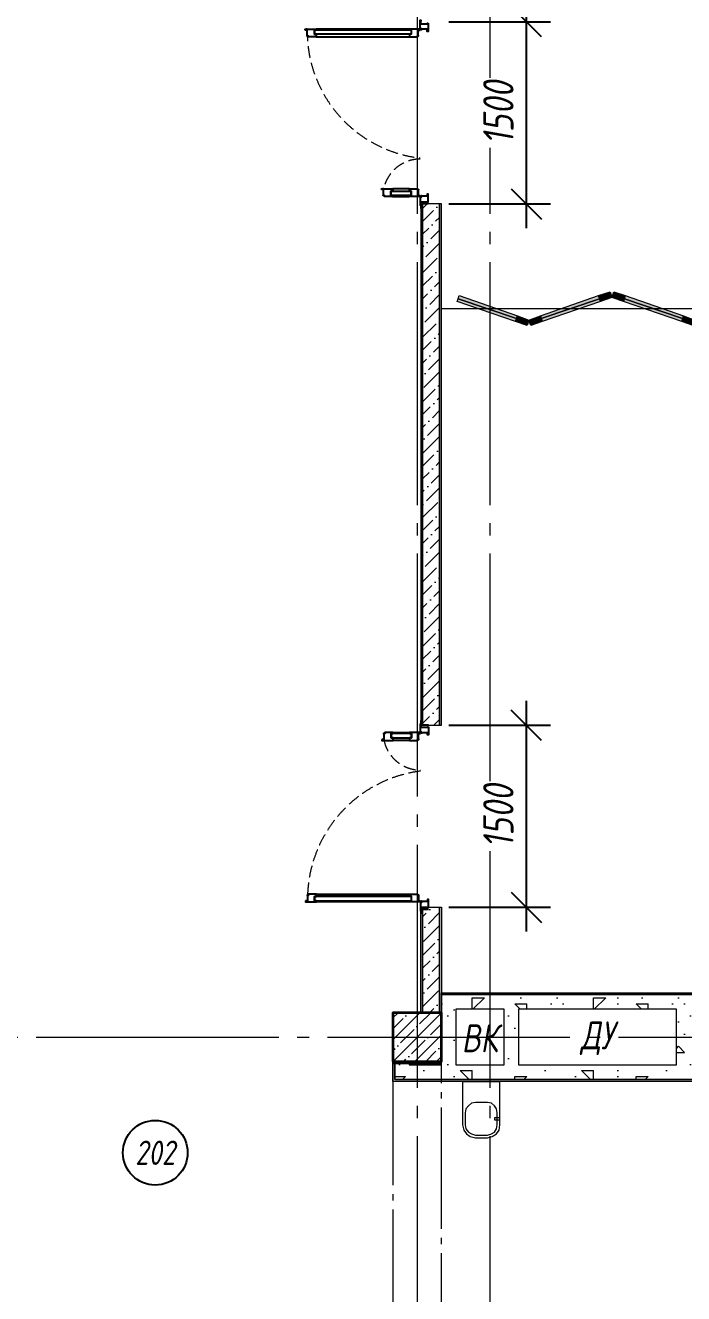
# Model space of a CAD drawing. Header units: millimetres. Extents: x -85420 to 1195317, y -69347 to 470418.
# Drawn here: x 438117 to 443543, y 37463 to 47911 of the extents above; entities that cross this region are included whole.
import ezdxf
from ezdxf import colors
from ezdxf.entities.mleader import LeaderData, LeaderLine
from ezdxf.enums import TextEntityAlignment as Align
from ezdxf.math import Vec2, Vec3

# ---------------------------------------------------------------- set-up
doc = ezdxf.new("R2010")
doc.units = ezdxf.units.MM
for name, pattern in [('GOST2.303 6', [12, 8, -1.5, 1, -1.5]), ('ГОСТ 2.303 4', [7, 5, -2, 0]), ('ГОСТ 2.303 5', [24, 20, -1.5, 1, -1.5]), ('ГОСТ 2.303 6', [12, 8, -1.5, 1, -1.5]), ('осевая', [50.8, 31.75, -6.35, 6.35, -6.35])]:
    doc.linetypes.add(name, pattern=pattern)
for name, color, linetype, lineweight in [('!М_Двери', 7, 'Continuous', 15), ('!М_Отверстия в перекрытиях', 253, 'Continuous', 15), ('!М_Перегородки_пеноблок', 7, 'Continuous', 20), ('!ФС_Ригели_балки', 251, 'ГОСТ 2.303 6', 15), ('+АР_Осевые линии', 252, 'GOST2.303 6', 9), ('+АР_Сантехника', 130, 'Continuous', 9), ('+АР_Стены внутренние', 250, 'Continuous', 18), ('АР_Колонны', 5, 'Continuous', 35), ('АР_колонны штриховка', 193, 'Continuous', 5), ('АР_Отметки', 7, 'Continuous', 5), ('Колонны', 7, 'Continuous', 25), ('СПДС_РАЗМЕРЫ', 252, 'Continuous', 0), ('ТХ_Трансформ перегорордка', 250, 'Continuous', 5), ('ЭКСПЛИКАЦИЯ', 7, 'Continuous', 5)]:
    doc.layers.add(name, color=color, linetype=linetype, lineweight=lineweight)
doc.layers.add('ОСИ', color=7, linetype='осевая', lineweight=13, true_color=0x999999)
doc.styles.add('ISOCPEUR', font='', dxfattribs={"height": 250})
doc.styles.add('ГОСТ 2.304', font='CS_Gost2304.shx', dxfattribs={"oblique": 10})
doc.styles.get('ISOCPEUR').set_extended_font_data('ISOCPEUR', italic=True)
doc.linetypes.add('Ground1', pattern='A,12,[130,ltypeshp.shx,S=3,R=-150,X=0,Y=-2.598],3,[130,ltypeshp.shx,S=3,R=-150,X=0,Y=-2.598],3,[130,ltypeshp.shx,S=3,R=-150,X=0,Y=-2.598],0', length=18)
doc.linetypes.add('Ground2', pattern='A,12,[130,ltypeshp.shx,S=3,R=-210,X=0,Y=-2.598],3,[130,ltypeshp.shx,S=3,R=-210,X=0,Y=-2.598],3,[130,ltypeshp.shx,S=3,R=-210,X=0,Y=-2.598],0', length=18)
doc.dimstyles.new('СПДС', dxfattribs={"dimscale": 100, "dimtxt": 2.5, "dimasz": 2.5, "dimexe": 2, "dimexo": 0.625, "dimgap": 1, "dimtad": 1, "dimdec": 0, "dimrnd": 5, "dimtxsty": 'ГОСТ 2.304', "dimblk": 'OBLIQUE', "dimblk1": 'OBLIQUE', "dimblk2": 'OBLIQUE', "dimcen": 2.5, "dimdle": 2, "dimadec": 0, "dimazin": 2, "dimtfac": 0.75, "dimtdec": 4, "dimtmove": 1, "dimatfit": 3, "dimfxl": 1, "dimtfill": 1, "dimtolj": 1, "dimarcsym": 1})
pattern_1 = [(45, (150, 150), (0, 1000), [141.4, -282.8, 70.7, -424.3, 141.4, -353.61356]), (135, (800, 200), (-1000, 9e-14), [141.4, -212.1, 70.7, -353.6, 141.4, -495.01356]), (63.43495, (0, 0), (5e-08, 1000), [111.8, -447.2, 111.8, -447.234, 0, 0]), (116.56505, (0, 0), (-4e-07, 1000), [111.8, -447.2, 111.8, -447.234, 0, 0]), (0, (0, 100), (0, 1000), [50, -400, 100, -400, 50, 0]), (0, (0, 250), (0, 1000), [-150, 100, -400, 0, -350, 0]), (0, (0, 300), (0, 1000), [-400, 0, -300, 100, -200, 0]), (0, (0, 450), (0, 1000), [-200, 0, -250, 100, -450, 0]), (0, (0, 600), (0, 1000), [-200, 100, -400, 100, -200, 0]), (0, (0, 850), (0, 1000), [-150, 100, -200, 0, -550, 0]), (0, (0, 900), (0, 1000), [-200, 0, -600, 100, -100, 0]), (90, (50, 200), (-1000, 6e-14), [-300, 0, -300, 0, -400, 0]), (90, (150, 0), (-1000, 6e-14), [-150, 100, -400, 0, -350, 0]), (90, (250, 0), (-1000, 6e-14), [-400, 0, -350, 100, -150, 0]), (90, (800, 0), (-1000, 6e-14), [-200, 100, -500, 100, -100, 0]), (90, (100, 100), (-1000, 6e-14), [-300, 0, -350, 0, -350, 0]), (90, (200, 100), (-1000, 6e-14), [-250, 0, -550, 0, -200, 0]), (90, (300, 150), (-1000, 6e-14), [-500, 0, -150, 0, -350, 0]), (90, (350, 50), (-1000, 6e-14), [-450, 0, -200, 0, -250, 0]), (90, (450, 200), (-1000, 6e-14), [-400, 0, -150, 0, -400, 0]), (90, (500, 250), (-1000, 6e-14), [-450, 0, -200, 0, -350, 0]), (90, (550, 0), (-1000, 6e-14), [-600, 0, -250, 0, -150, 0]), (90, (600, 150), (-1000, 6e-14), [-200, 0, -400, 0, -400, 0]), (90, (650, 100), (-1000, 6e-14), [-450, 0, -250, 0, -300, 0]), (90, (700, 50), (-1000, 6e-14), [-400, 0, -300, 0, -300, 0]), (90, (800, 100), (-1000, 6e-14), [-300, 0, -300, 0, -400, 0]), (90, (900, 150), (-1000, 6e-14), [-400, 0, -200, 0, -400, 0]), (90, (950, 200), (-1000, 6e-14), [-150, 0, -600, 0, -250, 0])]
pattern_2 = [(45, (0, 0), (39.774756, 145.840774), [187.5, -40.5, 0, -40.5])]

# ---------------------------------------------------------------- blocks, each defined once
blk = doc.blocks.new('_Oblique')
at = {"color": 0, "linetype": 'ByBlock', "lineweight": -2}
blk.add_line((-0.5, -0.5), (0.5, 0.5), dxfattribs=at)
blk = doc.blocks.new('*D324')
at = {"layer": 'Defpoints', "color": 0, "ltscale": 100, "transparency": 16777216}
for p in [(441546, 47941), (441546, 46440), (442246, 46440)]:
    blk.add_point(p, dxfattribs=at)
at = {"layer": 'СПДС_РАЗМЕРЫ', "color": 0, "lineweight": -2, "ltscale": 100, "transparency": 16777216}
for p, q in [((442246, 48141), (442246, 46240)), ((441609, 47941), (442446, 47941)), ((441609, 46440), (442446, 46440))]:
    blk.add_line(p, q, dxfattribs=at)
at = {"layer": 'СПДС_РАЗМЕРЫ', "color": 0, "lineweight": -2, "ltscale": 100, "transparency": 16777216, "xscale": 250, "yscale": 250, "zscale": 250}
for p, rotation in [((442246, 47941), 90), ((442246, 46440), 270)]:
    blk.add_blockref('_Oblique', p, dxfattribs=dict(at, rotation=rotation))
at = {"layer": 'СПДС_РАЗМЕРЫ', "color": 0, "ltscale": 100, "transparency": 16777216, "insert": (442016, 47191), "char_height": 250, "attachment_point": 5, "rotation": 90, "style": 'ГОСТ 2.304', "bg_fill": 3, "box_fill_scale": 1.1, "bg_fill_color": 256, "bg_fill_true_color": 13158600, "bg_fill_transparency": 0}
blk.add_mtext('\\A1;1500', dxfattribs=at)
blk = doc.blocks.new('*D322')
at = {"layer": 'Defpoints', "color": 0, "ltscale": 100, "transparency": 16777216}
for p in [(441546, 42145), (441546, 40646), (442246, 40646)]:
    blk.add_point(p, dxfattribs=at)
at = {"layer": 'СПДС_РАЗМЕРЫ', "color": 0, "lineweight": -2, "ltscale": 100, "transparency": 16777216}
for p, q in [((442246, 42345), (442246, 40446)), ((441609, 42145), (442446, 42145)), ((441609, 40646), (442446, 40646))]:
    blk.add_line(p, q, dxfattribs=at)
at = {"layer": 'СПДС_РАЗМЕРЫ', "color": 0, "lineweight": -2, "ltscale": 100, "transparency": 16777216, "xscale": 250, "yscale": 250, "zscale": 250}
for p, rotation in [((442246, 42145), 90), ((442246, 40646), 270)]:
    blk.add_blockref('_Oblique', p, dxfattribs=dict(at, rotation=rotation))
at = {"layer": 'СПДС_РАЗМЕРЫ', "color": 0, "ltscale": 100, "transparency": 16777216, "insert": (442016, 41396), "char_height": 250, "attachment_point": 5, "rotation": 90, "style": 'ГОСТ 2.304', "bg_fill": 3, "box_fill_scale": 1.1, "bg_fill_color": 256, "bg_fill_true_color": 13158600, "bg_fill_transparency": 0}
blk.add_mtext('\\A1;1500', dxfattribs=at)
blk = doc.blocks.new('трансформ перег')
at = {"layer": 'ТХ_Трансформ перегорордка', "linetype": 'Continuous', "lineweight": 0, "true_color": 0xfffffe}
for points in [[(-5581, -81), (-5573, -59), (-6054, 108), (-6061, 81)], [(-4896, 81), (-4904, 108), (-5384, -59), (-5377, -81)], [(-4794, 93), (-4809, 138), (-4904, 108), (-4889, 59)], [(-4779, 138), (-4794, 93), (-4700, 59), (-4685, 108)], [(-4212, -81), (-4204, -59), (-4685, 108), (-4692, 81)], [(-3527, 81), (-3535, 108), (-4015, -59), (-4008, -81)], [(-3425, 93), (-3440, 138), (-3535, 108), (-3520, 59)], [(-3410, 138), (-3425, 93), (-3331, 59), (-3316, 108)], [(-2843, -81), (-2835, -59), (-3316, 108), (-3323, 81)], [(-2158, 81), (-2166, 108), (-2646, -59), (-2638, -81)], [(-2056, 93), (-2071, 138), (-2166, 108), (-2151, 59)], [(-2041, 138), (-2056, 93), (-1961, 59), (-1946, 108)], [(-1474, -81), (-1466, -59), (-1946, 108), (-1954, 81)], [(-789, 81), (-797, 108), (-1277, -59), (-1269, -81)], [(-687, 93), (-702, 138), (-797, 108), (-781, 59)], [(-668, 138), (-687, 93), (-592, 59), (-573, 108)], [(-104, -81), (-97, -59), (-573, 108), (-585, 81)], [(-5589, -104), (-5581, -81), (-6061, 81), (-6069, 59)], [(-4889, 59), (-4896, 81), (-5377, -81), (-5369, -104)], [(-4219, -104), (-4212, -81), (-4692, 81), (-4700, 59)], [(-3520, 59), (-3527, 81), (-4008, -81), (-4000, -104)], [(-2850, -104), (-2843, -81), (-3323, 81), (-3331, 59)], [(-2151, 59), (-2158, 81), (-2638, -81), (-2631, -104)], [(-1481, -104), (-1474, -81), (-1954, 81), (-1961, 59)], [(-781, 59), (-789, 81), (-1269, -81), (-1262, -104)], [(-112, -104), (-104, -81), (-585, 81), (-592, 59)], [(-5494, -138), (-5479, -93), (-5573, -59), (-5589, -104)], [(-5479, -93), (-5464, -138), (-5369, -104), (-5384, -59)], [(-4125, -138), (-4110, -93), (-4204, -59), (-4219, -104)], [(-4110, -93), (-4095, -138), (-4000, -104), (-4015, -59)], [(-2756, -138), (-2741, -93), (-2835, -59), (-2850, -104)], [(-2741, -93), (-2725, -138), (-2631, -104), (-2646, -59)], [(-1387, -138), (-1371, -93), (-1466, -59), (-1481, -104)], [(-1371, -93), (-1356, -138), (-1262, -104), (-1277, -59)]]:
    blk.add_hatch(color=7, dxfattribs=at).paths.add_polyline_path(points)
at = {"layer": 'ТХ_Трансформ перегорордка', "linetype": 'осевая', "lineweight": 0, "ltscale": 500}
blk.add_line((0, 0), (-6200, 0), dxfattribs=at)
at = {"layer": 'ТХ_Трансформ перегорордка', "linetype": 'Continuous', "lineweight": 0}
for points in [[(-5581, -81), (-6061, 81), (-6054, 108), (-5573, -59)], [(-4896, 81), (-5377, -81), (-5384, -59), (-4904, 108)], [(-4794, 93), (-4889, 59), (-4904, 108), (-4809, 138)], [(-4779, 138), (-4685, 108), (-4700, 59), (-4794, 93)], [(-4212, -81), (-4692, 81), (-4685, 108), (-4204, -59)], [(-3527, 81), (-4008, -81), (-4015, -59), (-3535, 108)], [(-3425, 93), (-3520, 59), (-3535, 108), (-3440, 138)], [(-3410, 138), (-3316, 108), (-3331, 59), (-3425, 93)], [(-2843, -81), (-3323, 81), (-3316, 108), (-2835, -59)], [(-2158, 81), (-2638, -81), (-2646, -59), (-2166, 108)], [(-2056, 93), (-2151, 59), (-2166, 108), (-2071, 138)], [(-2041, 138), (-1946, 108), (-1961, 59), (-2056, 93)], [(-1474, -81), (-1954, 81), (-1946, 108), (-1466, -59)], [(-789, 81), (-1269, -81), (-1277, -59), (-797, 108)], [(-687, 93), (-781, 59), (-797, 108), (-702, 138)], [(-668, 138), (-573, 108), (-592, 59), (-687, 93)], [(-104, -81), (-585, 81), (-573, 108), (-97, -59)], [(-5589, -104), (-6069, 59), (-6061, 81), (-5581, -81)], [(-4889, 59), (-5369, -104), (-5377, -81), (-4896, 81)], [(-4219, -104), (-4700, 59), (-4692, 81), (-4212, -81)], [(-3520, 59), (-4000, -104), (-4008, -81), (-3527, 81)], [(-2850, -104), (-3331, 59), (-3323, 81), (-2843, -81)], [(-2151, 59), (-2631, -104), (-2638, -81), (-2158, 81)], [(-1481, -104), (-1961, 59), (-1954, 81), (-1474, -81)], [(-781, 59), (-1262, -104), (-1269, -81), (-789, 81)], [(-112, -104), (-592, 59), (-585, 81), (-104, -81)], [(-5494, -138), (-5589, -104), (-5573, -59), (-5479, -93)], [(-5479, -93), (-5384, -59), (-5369, -104), (-5464, -138)], [(-4125, -138), (-4219, -104), (-4204, -59), (-4110, -93)], [(-4110, -93), (-4015, -59), (-4000, -104), (-4095, -138)], [(-2756, -138), (-2850, -104), (-2835, -59), (-2741, -93)], [(-2741, -93), (-2646, -59), (-2631, -104), (-2725, -138)], [(-1387, -138), (-1481, -104), (-1466, -59), (-1371, -93)], [(-1371, -93), (-1277, -59), (-1262, -104), (-1356, -138)]]:
    blk.add_lwpolyline(points, close=True, dxfattribs=at)
for points in [[(-5581, -81), (-6061, 81)], [(-4896, 81), (-5377, -81)], [(-4212, -81), (-4692, 81)], [(-3527, 81), (-4008, -81)], [(-2843, -81), (-3323, 81)], [(-2158, 81), (-2638, -81)], [(-1474, -81), (-1954, 81)], [(-789, 81), (-1269, -81)], [(-104, -81), (-585, 81)]]:
    blk.add_lwpolyline(points, dxfattribs=at)
blk = doc.blocks.new('Колонна 400х400')
at = {"layer": 'АР_колонны штриховка'}
h = blk.add_hatch(dxfattribs=at)
h.set_pattern_fill('ANSI35', color=256, scale=20)
h.set_pattern_definition([(45, (-139655.88, -114865.3), (-89.80256, 89.80256), []), (45, (-139566.07, -114865.3), (-89.80256, 89.80256), [158.75, -31.75, 0, -31.75])])
h.paths.add_polyline_path([(0, 0), (400, 0), (400, 400), (0, 400)])
at = {"layer": 'АР_Колонны'}
blk.add_lwpolyline([(0, 0), (400, 0), (400, 400), (0, 400)], close=True, dxfattribs=at)
blk = doc.blocks.new('*U53')
at = {"linetype": 'ГОСТ 2.303 5', "ltscale": 50}
blk.add_lwpolyline([(8560, 400), (0, 400), (0, 0), (8560, 0)], close=True, dxfattribs=at)
blk = doc.blocks.new('Из_буфера30619')
at = {"rotation": 270}
blk.add_blockref('*U53', (-1020, -31220), dxfattribs=at)
blk = doc.blocks.new('A$C314F1C93')
at = {"layer": '+АР_Осевые линии', "linetype": 'ГОСТ 2.303 5', "lineweight": 0, "ltscale": 100}
for p, q in [((10940, 64233), (10940, -9232.6)), ((11540, 64233), (11540, -9232.6))]:
    blk.add_line(p, q, dxfattribs=at)
blk.add_lwpolyline([(-4200, 24250), (75280, 24250)], dxfattribs=at)
blk = doc.blocks.new('_DotSmall')
at = {"color": 0, "linetype": 'ByBlock', "const_width": 0.5}
blk.add_lwpolyline([(-0.0625, 0, 1), (0.0625, 0, 1)], format="xyb", close=True, dxfattribs=at)
blk = doc.blocks.new('АР план')
at = {"layer": 'АР_Отметки', "lineweight": 9}
ml = blk.add_multileader_mtext('Standard', dxfattribs=at)
ml.set_content('+3,950', color=256, style='ISOCPEUR')
ml.set_leader_properties(color=256, linetype='Continuous', lineweight=-1)
ml.set_arrow_properties(name='DOTSMALL')
ml.build(insert=Vec2(0, 0))
ml.multileader.update_dxf_attribs({"has_text_frame": 1, "text_left_attachment_type": 4, "text_right_attachment_type": 4, "dogleg_length": 100, "arrow_head_size": 180})
ctx = ml.context
ctx.base_point, ctx.char_height, ctx.arrow_head_size, ctx.landing_gap_size, ctx.plane_origin = Vec3(653061.3, 32239.7), 250, 180, 50, Vec3(652979.9, 30972.2)
ctx.left_attachment, ctx.right_attachment = 4, 4
notes = []
notes.append((ctx, [(0, (0, 0, 0), (0, 0), (1, 0), 1, [])]))
ctx.mtext.insert, ctx.mtext.width, ctx.mtext.line_spacing_style, ctx.mtext.flow_direction = Vec3(653111.3, 32573.1), 852.697, 2, 5
ml = blk.add_multileader_mtext('Standard', dxfattribs=at)
ml.set_content('+1,975', color=256, style='ISOCPEUR')
ml.set_leader_properties(color=256, linetype='Continuous', lineweight=-1)
ml.set_arrow_properties(name='DOTSMALL')
ml.build(insert=Vec2(0, 0))
ml.multileader.update_dxf_attribs({"has_text_frame": 1, "text_left_attachment_type": 4, "text_right_attachment_type": 4, "dogleg_length": 100, "arrow_head_size": 180})
ctx = ml.context
ctx.base_point, ctx.char_height, ctx.arrow_head_size, ctx.landing_gap_size, ctx.plane_origin = Vec3(652749.3, 27128.7), 250, 180, 50, Vec3(655881.4, 25957)
ctx.left_attachment, ctx.right_attachment = 4, 4
notes.append((ctx, [(0, (0, 0, 0), (0, 0), (1, 0), 1, [])]))
ctx.mtext.insert, ctx.mtext.width, ctx.mtext.line_spacing_style, ctx.mtext.flow_direction = Vec3(652799.3, 27528.7), 852.697, 2, 5
for ctx, leaders in notes:
    for number, flags, end, landing, length, lines in leaders:
        leader = LeaderData()
        leader.index, (leader.has_last_leader_line, leader.has_dogleg_vector, leader.attachment_direction) = number, flags
        leader.last_leader_point, leader.dogleg_vector, leader.dogleg_length = Vec3(end), Vec3(landing), length
        for number, points, colour, breaks in lines:
            line = LeaderLine()
            line.index, line.vertices, line.color, line.breaks = number, Vec3.list(points), colors.encode_raw_color(colour), breaks
            leader.lines.append(line)
        ctx.leaders.append(leader)

msp = doc.modelspace()

# ---------------------------------------------------------------- block references
at = {"layer": 'ОСИ', "ltscale": 40}
msp.add_blockref('A$C314F1C93', (430406.4, 15326.4, 0), dxfattribs=at)

# ---------------------------------------------------------------- next in the draw order: hatches: boundary and pattern name
at = {"layer": '!М_Перегородки_пеноблок', "ltscale": 100}
h = msp.add_hatch(dxfattribs=at)
h.set_pattern_fill('БЕТОННАЯ ПОДГОТОВКА', color=256, scale=100, style=0, pattern_type=2)
h.set_pattern_definition(pattern_1)
h.paths.add_polyline_path([(441546.4, 39926.4), (447746.4, 39926.4), (447746.4, 39806.4), (441546.4, 39806.4)], flags=0)
h = msp.add_hatch(dxfattribs=at)
h.set_pattern_fill('БЕТОННАЯ ПОДГОТОВКА', color=256, scale=100, style=0, pattern_type=2)
h.set_pattern_definition(pattern_1)
h.paths.add_polyline_path([(441546.4, 39346.4), (441546.4, 39806.4), (441666.4, 39806.4), (441666.4, 39346.4)], flags=0)
h = msp.add_hatch(dxfattribs=at)
h.set_pattern_fill('БЕТОННАЯ ПОДГОТОВКА', color=256, scale=100, style=0, pattern_type=2)
h.set_pattern_definition(pattern_1)
h.paths.add_polyline_path([(442063.1, 39346.4), (442063.1, 39806.4), (442183.1, 39806.4), (442183.1, 39346.4)], flags=0)
h = msp.add_hatch(dxfattribs=at)
h.set_pattern_fill('БЕТОННАЯ ПОДГОТОВКА', color=256, scale=100, style=0, pattern_type=2)
h.set_pattern_definition(pattern_1)
h.paths.add_polyline_path([(443483.1, 39346.4), (443483.1, 39806.4), (443603.1, 39806.4), (443603.1, 39346.4)], flags=0)
h = msp.add_hatch(dxfattribs=at)
h.set_pattern_fill('БЕТОННАЯ ПОДГОТОВКА', color=256, scale=100, style=0, pattern_type=2)
h.set_pattern_definition(pattern_1)
h.paths.add_polyline_path([(441281.4, 39376.4), (441281.4, 39346.4), (441161.4, 39226.4), (441161.4, 39376.4)], flags=0)
h = msp.add_hatch(dxfattribs=at)
h.set_pattern_fill('БЕТОННАЯ ПОДГОТОВКА', color=256, scale=100, style=0, pattern_type=2)
h.set_pattern_definition(pattern_1)
h.paths.add_polyline_path([(441281.4, 39346.4), (447746.4, 39346.5), (447746.4, 39226.5), (441161.4, 39226.4)], flags=0)

# ---------------------------------------------------------------- next in the draw order: linework, layer by layer
msp.add_lwpolyline([(441546.4, 39941.4), (447746.4, 39941.4), (447746.4, 39926.4), (441546.4, 39926.4), (441546.4, 39941.4)], close=True, dxfattribs=at)
for points in [[(441546.4, 39806.4), (441546.4, 39806.4), (441546.4, 39926.4), (447746.4, 39926.4), (447746.4, 39806.4)], [(441546.4, 39346.4), (441546.4, 39806.4)], [(442063.1, 39806.4), (441666.4, 39806.4)], [(441666.4, 39806.4), (441666.4, 39346.4)], [(442063.1, 39346.4), (442063.1, 39806.4)], [(442183.1, 39806.4), (442183.1, 39346.4)], [(443483.1, 39806.4), (442183.1, 39806.4)], [(443483.1, 39346.4), (443483.1, 39806.4)], [(441146.4, 39211.4), (441146.4, 39376.4), (441161.4, 39376.4), (441161.4, 39226.4)], [(441161.4, 39226.4), (441161.4, 39376.4), (441281.4, 39376.4), (441281.4, 39346.4)], [(447746.4, 39346.5), (447746.4, 39346.5), (447746.4, 39226.5), (441161.4, 39226.4)], [(441281.4, 39346.4), (441546.4, 39346.4)], [(441666.4, 39346.4), (442063.1, 39346.4)], [(442183.1, 39346.4), (443483.1, 39346.4)], [(441161.4, 39226.4), (447746.4, 39226.5), (447746.4, 39211.5), (441146.4, 39211.4)]]:
    msp.add_lwpolyline(points, dxfattribs=at)
at = {"layer": '+АР_Сантехника', "ltscale": 100, "transparency": 33554687, "elevation": 0}
for points in [[(441720.8, 39206.7), (441720.8, 38852.1), (441731.4, 38809.8), (441752.6, 38778.1), (441784.3, 38756.9), (441826.7, 38746.3), (441927.2, 38746.3), (441964.2, 38756.9), (442001.3, 38778.1), (442022.5, 38809.8), (442027.7, 38852.1), (442027.7, 39206.7)], [(441874.3, 39037.3), (441826.7, 39037.3), (441794.9, 39032.1), (441768.5, 39010.9), (441747.3, 38984.4), (441742, 38952.7), (441742, 38852.1), (441747.3, 38820.4), (441768.5, 38793.9), (441794.9, 38778.1), (441826.7, 38767.5), (441927.2, 38767.5), (441959, 38778.1), (441985.4, 38793.9), (442001.3, 38820.4), (442006.6, 38852.1), (442006.6, 38952.7), (442001.3, 38984.4), (441985.4, 39010.9), (441959, 39032.1), (441927.2, 39037.3)], [(441985.4, 38910.3), (441985.4, 38894.5), (442022.5, 38894.5), (442027.7, 38899.8), (442027.7, 38905.1), (442027.7, 38905.1), (442022.5, 38910.3)]]:
    msp.add_lwpolyline(points, close=True, dxfattribs=at)
at = {"layer": '+АР_Стены внутренние', "ltscale": 100}
for points in [[(441391.4, 42145.5), (441391.4, 46440.4), (441376.4, 46440.4), (441376.4, 42145.5), (441391.4, 42145.5)], [(441391.4, 40646.4), (441391.4, 39776.4), (441376.4, 39776.4), (441376.4, 40646.4), (441391.4, 40646.4)]]:
    msp.add_lwpolyline(points, close=True, dxfattribs=at)
for p, q in [((441280.4, 47880.4, 0), (440515.4, 47880.4, 0)), ((440513.4, 47816.4, 0), (441282.4, 47816.4, 0)), ((441143.4, 46501.4, 0), (441280.4, 46501.4, 0)), ((441282.4, 46565.4, 0), (441145.5, 46565.4, 0)), ((441145.8, 42084.4), (441282.7, 42084.4)), ((441284.8, 42020.4), (441147.8, 42020.4)), ((440515.8, 40754.5), (441284.8, 40754.5)), ((441282.7, 40690.5), (440517.8, 40690.5))]:
    msp.add_line(p, q)
at = {"elevation": 0}
for points in [[(440423.4, 47872.4), (440423.4, 47880.4), (440515.4, 47880.4), (440515.4, 47873.3), (440499.4, 47873.3), (440499.4, 47837.4), (440513.4, 47837.4), (440513.4, 47816.4), (440447.4, 47816.4), (440447.4, 47824.3), (440437.4, 47824.4), (440437.4, 47825.9), (440440.4, 47825.9), (440440.4, 47878.7), (440431.4, 47878.7), (440431.4, 47872.4)], [(441296.4, 47837.4), (440499.4, 47837.4), (440499.4, 47873.3), (441296.4, 47873.3)], [(441372.4, 47872.4), (441372.4, 47880.4), (441280.4, 47880.4), (441280.4, 47873.3), (441296.4, 47873.3), (441296.4, 47837.4), (441282.4, 47837.4), (441282.4, 47816.4), (441348.4, 47816.4), (441348.4, 47824.3), (441358.4, 47824.4), (441358.4, 47825.9), (441355.4, 47825.9), (441355.4, 47878.7), (441364.4, 47878.7), (441364.4, 47872.4)], [(441436.4, 47929.4), (441436.4, 47861.4), (441428.4, 47861.4), (441428.4, 47878.4), (441382, 47878.4), (441382, 47875.4), (441380.4, 47875.4), (441380.4, 47885.4), (441372.4, 47885.4), (441372.4, 47953.4), (441376.4, 47953.4), (441376.4, 47945.4), (441373.9, 47945.4), (441374, 47924.4), (441432.6, 47924.4), (441432.6, 47929.4)], [(441053.4, 46557.4), (441053.4, 46565.4), (441145.5, 46565.4), (441145.5, 46544.4), (441129.5, 46544.4), (441129.5, 46508.4), (441143.4, 46508.4), (441143.4, 46501.4), (441077.4, 46501.4), (441077.4, 46509.3), (441067.4, 46509.4), (441067.4, 46511), (441070.5, 46511), (441070.5, 46563.7), (441061.4, 46563.7), (441061.4, 46557.4)], [(441129.5, 46544.4), (441296.4, 46544.4), (441296.4, 46508.4), (441129.5, 46508.4)], [(441372.4, 46509.3), (441372.4, 46501.4), (441280.4, 46501.4), (441280.4, 46508.4), (441296.4, 46508.4), (441296.4, 46544.4), (441282.4, 46544.4), (441282.4, 46565.4), (441348.4, 46565.4), (441348.4, 46557.4), (441358.4, 46557.4), (441358.4, 46555.8), (441355.4, 46555.8), (441355.4, 46503.1), (441364.4, 46503.1), (441364.4, 46509.3)], [(441436.4, 46452.4), (441436.4, 46520.4), (441428.4, 46520.4), (441428.4, 46503.4), (441382, 46503.4), (441382, 46506.4), (441380.4, 46506.4), (441380.4, 46496.4), (441372.4, 46496.4), (441372.4, 46428.3), (441376.4, 46428.3), (441376.4, 46436.4), (441373.9, 46436.4), (441374, 46457.4), (441432.6, 46457.4), (441432.6, 46452.4)]]:
    msp.add_lwpolyline(points, close=True, dxfattribs=at)
at = {"color": 1, "linetype": 'Ground1', "elevation": 0}
msp.add_lwpolyline([(441436.4, 46440.4), (441376.4, 46440.4), (441376.4, 46401.5)], dxfattribs=at)
for points in [[(441438.8, 42133.5), (441438.8, 42065.5), (441430.8, 42065.5), (441430.8, 42082.5), (441384.3, 42082.5), (441384.3, 42079.4), (441382.7, 42079.4), (441382.7, 42089.4), (441374.8, 42089.4), (441374.8, 42157.5), (441378.8, 42157.5), (441378.8, 42149.5), (441376.3, 42149.5), (441376.4, 42128.5), (441435, 42128.5), (441435, 42133.5)], [(441055.8, 42028.4), (441055.8, 42020.4), (441147.8, 42020.4), (441147.8, 42041.4), (441131.8, 42041.4), (441131.8, 42077.4), (441145.8, 42077.4), (441145.8, 42084.4), (441079.8, 42084.4), (441079.8, 42076.5), (441069.8, 42076.4), (441069.8, 42074.9), (441072.8, 42074.9), (441072.8, 42022.1), (441063.8, 42022.1), (441063.8, 42028.4)], [(441131.8, 42041.4), (441298.7, 42041.4), (441298.7, 42077.4), (441131.8, 42077.4)], [(441374.8, 42076.5), (441374.8, 42084.4), (441282.7, 42084.4), (441282.7, 42077.4), (441298.7, 42077.4), (441298.7, 42041.4), (441284.8, 42041.4), (441284.8, 42020.4), (441350.8, 42020.4), (441350.8, 42028.4), (441360.8, 42028.4), (441360.8, 42030), (441357.8, 42030), (441357.8, 42082.8), (441366.8, 42082.8), (441366.8, 42076.5)], [(440425.8, 40698.4), (440425.8, 40690.5), (440517.8, 40690.5), (440517.8, 40697.5), (440501.8, 40697.5), (440501.8, 40733.5), (440515.8, 40733.5), (440515.8, 40754.5), (440449.8, 40754.5), (440449.8, 40746.5), (440439.8, 40746.5), (440439.8, 40744.9), (440442.8, 40744.9), (440442.8, 40692.2), (440433.7, 40692.2), (440433.7, 40698.4)], [(441374.8, 40698.4), (441374.8, 40690.5), (441282.7, 40690.5), (441282.7, 40697.5), (441298.7, 40697.5), (441298.7, 40733.5), (441284.8, 40733.5), (441284.8, 40754.5), (441350.8, 40754.5), (441350.8, 40746.5), (441360.8, 40746.5), (441360.8, 40744.9), (441357.8, 40744.9), (441357.8, 40692.2), (441366.8, 40692.2), (441366.8, 40698.4)], [(441298.7, 40733.5), (440501.8, 40733.5), (440501.8, 40697.5), (441298.7, 40697.5)], [(441438.8, 40641.4), (441438.8, 40709.4), (441430.8, 40709.4), (441430.8, 40692.4), (441384.3, 40692.4), (441384.3, 40695.5), (441382.7, 40695.5), (441382.7, 40685.5), (441374.8, 40685.5), (441374.8, 40617.4), (441378.8, 40617.4), (441378.8, 40625.4), (441376.3, 40625.4), (441376.4, 40646.4), (441435, 40646.4), (441435, 40641.4)]]:
    msp.add_lwpolyline(points, close=True)
at = {"color": 1, "linetype": 'Ground1'}
msp.add_lwpolyline([(441438.8, 42145.5), (441378.8, 42145.5), (441378.8, 42184.4)], dxfattribs=at)
at = {"color": 1, "linetype": 'Ground2'}
msp.add_lwpolyline([(441378.8, 40590.5), (441378.8, 40629.4), (441438.8, 40629.4)], dxfattribs=at)
at = {"linetype": 'ГОСТ 2.303 4', "lineweight": 5, "ltscale": 20}
for centre, radius, start, end in [((441490.9, 47862.4, 0), 1050.7, 179.01791, 263.52151), ((441372.4, 46501.4, 0), 308.3, 90, 168.65244), ((441374.8, 42084.4), 308.3, 191.34756, 270), ((441508, 40710.4), 1065.4, 97.18274, 181.07392)]:
    msp.add_arc(centre, radius, start, end, dxfattribs=at)
at = {"layer": 'ЭКСПЛИКАЦИЯ', "linetype": 'Continuous', "lineweight": 25, "ltscale": 100}
msp.add_circle((439187.9, 38623.6), 266.7, dxfattribs=at)

# ---------------------------------------------------------------- next in the draw order: block references
at = {"layer": '!М_Двери', "color": 7, "ltscale": 40}
msp.add_blockref('трансформ перег', (447746.4, 45576.4, 0), dxfattribs=at)
at = {"layer": '!ФС_Ригели_балки'}
msp.add_blockref('Из_буфера30619', (442166.4, 70576.4, 0), dxfattribs=at)
at = {"layer": 'Колонны'}
msp.add_blockref('Колонна 400х400', (441146.4, 39376.4, 0), dxfattribs=at)

# ---------------------------------------------------------------- next in the draw order: texts
at = {"layer": '!М_Отверстия в перекрытиях', "ltscale": 50, "char_height": 230, "attachment_point": 5, "line_spacing_factor": 0.648, "style": 'ГОСТ 2.304'}
for s, insert, width in [('ДУ', (442833.2, 39566.4), 1299.99), ('ВК', (441862.3, 39566.4), 401.775)]:
    msp.add_mtext(s, dxfattribs=dict(at, insert=insert, width=width))
at = {"layer": 'ЭКСПЛИКАЦИЯ', "linetype": 'Continuous', "lineweight": 25, "ltscale": 100, "style": 'ГОСТ 2.304', "oblique": 10}
msp.add_text('202', height=200, dxfattribs=at).set_placement((439187.9, 38623.6), align=Align.MIDDLE_CENTER)

# ---------------------------------------------------------------- next in the draw order: dimensions: what is measured, and where the dimension line sits
at = {"layer": 'СПДС_РАЗМЕРЫ', "ltscale": 100}
for base, p1, p2, angle, picture, middle in [((442246.4, 46440.4, 0), (441546.4, 47941.4, 0), (441546.4, 46440.4, 0), 90, '*D324', (442016.2, 47190.9, 0)), ((442246.4, 40646.4, 0), (441546.4, 42145.5, 0), (441546.4, 40646.4, 0), 270, '*D322', (442016.2, 41396, 0))]:
    dim = msp.add_linear_dim(base=base, p1=p1, p2=p2, angle=angle, dimstyle='СПДС', dxfattribs=at)
    dim.commit()
    dim.dimension.update_dxf_attribs({"geometry": picture, "text_midpoint": middle})

# ---------------------------------------------------------------- next in the draw order: hatches: boundary and pattern name
at = {"layer": '+АР_Стены внутренние', "lineweight": 0, "ltscale": 100}
h = msp.add_hatch(dxfattribs=at)
h.set_pattern_fill('БЕТОН И ИЗДЕЛИЯ ИЗ НЕГО', color=256, scale=30, style=0, pattern_type=2)
h.set_pattern_definition(pattern_2)
h.paths.add_polyline_path([(441391.4, 46440.4), (441391.4, 42145.5), (441531.4, 42145.5), (441531.4, 46440.4)], flags=0)
h = msp.add_hatch(dxfattribs=at)
h.set_pattern_fill('БЕТОН И ИЗДЕЛИЯ ИЗ НЕГО', color=256, scale=30, style=0, pattern_type=2)
h.set_pattern_definition(pattern_2)
h.paths.add_polyline_path([(441531.4, 40646.4), (441531.4, 39776.4), (441391.4, 39776.4), (441391.4, 40646.4)], flags=0)

# ---------------------------------------------------------------- next in the draw order: linework, layer by layer
at = {"layer": '+АР_Стены внутренние', "ltscale": 100}
for points in [[(441391.4, 46440.4), (441391.4, 42145.5), (441531.4, 42145.5), (441531.4, 46440.4), (441391.4, 46440.4)], [(441531.4, 46440.4), (441531.4, 42145.5), (441546.4, 42145.5), (441546.4, 46440.4), (441531.4, 46440.4)], [(441531.4, 40646.4), (441531.4, 39776.4), (441391.4, 39776.4), (441391.4, 40646.4)], [(441546.4, 40646.4), (441546.4, 39776.4), (441531.4, 39776.4), (441531.4, 40646.4), (441546.4, 40646.4)]]:
    msp.add_lwpolyline(points, close=True, dxfattribs=at)

# ---------------------------------------------------------------- next in the draw order: block references
at = {"color": 12, "true_color": 0xe00000}
msp.add_blockref('АР план', (-85419.9, 14341.6), dxfattribs=at)

doc.saveas('drawing.dxf')
